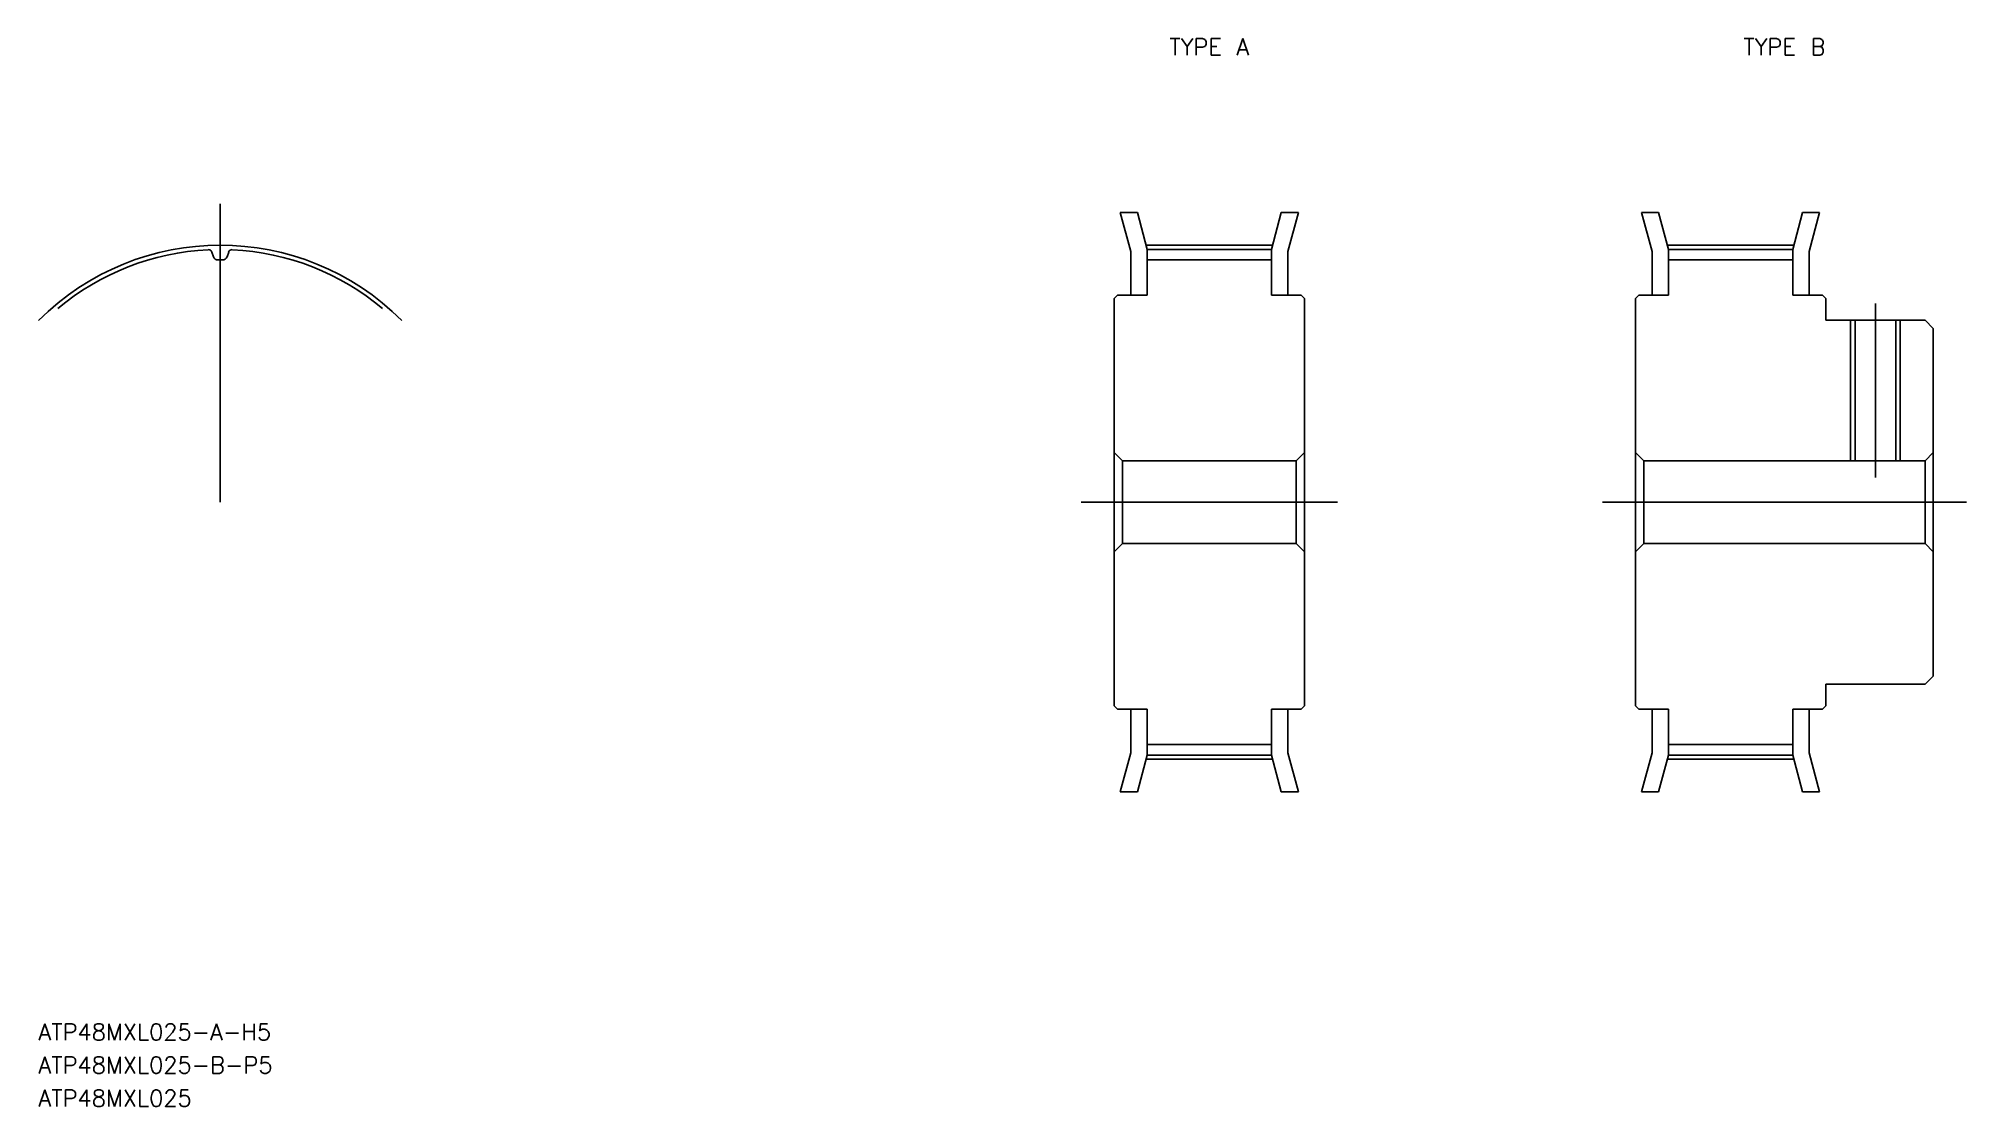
# Model space of a CAD drawing. Extents: x 70 to 186, y 63 to 127.
import ezdxf
from ezdxf.enums import TextEntityAlignment as Align

# ---------------------------------------------------------------- set-up
doc = ezdxf.new("R2010")
doc.units = 0
doc.linetypes.add('CENTER', pattern=[50.8, 31.75, -6.35, 6.35, -6.35])
doc.linetypes.add('DASHED', pattern=[19.05, 12.7, -6.35])
doc.layers.get('0').update_dxf_attribs({"linetype": 'CONTINUOUS'})
doc.layers.add('CENTER', color=1, linetype='CENTER')
doc.styles.add('MISUMI', font='txt.shx')

msp = doc.modelspace()

# ---------------------------------------------------------------- linework, layer by layer
at = {"color": 7, "linetype": 'CONTINUOUS'}
for p, q in [((134.88, 116.53), (135.51, 114.17)), ((134.88, 116.53), (135.91, 116.53)), ((135.91, 116.53), (136.51, 114.3)), ((144.61, 116.53), (144.01, 114.3)), ((145.64, 116.53), (144.61, 116.53)), ((145.64, 116.53), (145.01, 114.17)), ((166.38, 116.53), (167.01, 114.17)), ((166.38, 116.53), (167.41, 116.53)), ((167.41, 116.53), (168.01, 114.3)), ((175.51, 114.3), (176.11, 116.53)), ((176.11, 116.53), (177.14, 116.53)), ((176.51, 114.17), (177.14, 116.53)), ((135.51, 114.17), (135.51, 111.53)), ((136.51, 114.3), (144.01, 114.3)), ((136.51, 114.3), (136.51, 111.53)), ((144.01, 114.3), (144.01, 111.53)), ((145.01, 114.17), (145.01, 111.53)), ((167.01, 114.17), (167.01, 111.53)), ((168.01, 114.3), (175.51, 114.3)), ((168.01, 114.3), (168.01, 111.53)), ((175.51, 114.3), (175.51, 111.53)), ((176.51, 114.17), (176.51, 111.53)), ((80.08, 113.86), (79.98, 114.13)), ((80.9, 113.86), (81, 114.13)), ((136.51, 113.66), (144.01, 113.66)), ((168.01, 113.66), (175.51, 113.66)), ((134.51, 111.33), (134.71, 111.53)), ((134.51, 111.33), (134.51, 86.73)), ((134.71, 111.53), (136.51, 111.53)), ((145.81, 111.53), (144.01, 111.53)), ((146.01, 111.33), (145.81, 111.53)), ((146.01, 111.33), (146.01, 86.73)), ((166.01, 111.33), (166.21, 111.53)), ((166.01, 111.33), (166.01, 86.73)), ((166.21, 111.53), (168.01, 111.53)), ((175.51, 111.53), (177.31, 111.53)), ((177.51, 111.33), (177.31, 111.53)), ((177.51, 111.33), (177.51, 110.03)), ((177.51, 110.03), (183.51, 110.03)), ((184.01, 109.53), (183.51, 110.03)), ((184.01, 109.53), (184.01, 88.53)), ((134.51, 105.18), (134.51, 105.18)), ((146.01, 105.18), (146.01, 105.18)), ((166.01, 105.18), (166.01, 105.18)), ((134.51, 102.03), (135.01, 101.53)), ((135.01, 101.53), (145.51, 101.53)), ((135.01, 101.53), (135.01, 96.53)), ((146.01, 102.03), (145.51, 101.53)), ((145.51, 101.53), (145.51, 96.53)), ((166.01, 102.03), (166.51, 101.53)), ((166.51, 101.53), (183.51, 101.53)), ((166.51, 101.53), (166.51, 96.53)), ((183.51, 101.53), (184.01, 102.03)), ((183.51, 101.53), (183.51, 96.53)), ((134.51, 99.03), (134.51, 99.03)), ((146.01, 99.03), (146.01, 99.03)), ((166.01, 99.03), (166.01, 99.03)), ((134.51, 96.03), (135.01, 96.53)), ((135.01, 96.53), (145.51, 96.53)), ((146.01, 96.03), (145.51, 96.53)), ((166.01, 96.03), (166.51, 96.53)), ((166.51, 96.53), (183.51, 96.53)), ((183.51, 96.53), (184.01, 96.03)), ((177.51, 88.03), (183.51, 88.03)), ((177.51, 88.03), (177.51, 86.73)), ((183.51, 88.03), (184.01, 88.53)), ((134.51, 86.73), (134.71, 86.53)), ((134.71, 86.53), (136.51, 86.53)), ((135.51, 83.9), (135.51, 86.53)), ((136.51, 83.76), (136.51, 86.53)), ((144.01, 83.76), (144.01, 86.53)), ((145.81, 86.53), (144.01, 86.53)), ((145.01, 83.9), (145.01, 86.53)), ((146.01, 86.73), (145.81, 86.53)), ((166.01, 86.73), (166.21, 86.53)), ((166.21, 86.53), (168.01, 86.53)), ((167.01, 83.9), (167.01, 86.53)), ((168.01, 83.76), (168.01, 86.53)), ((175.51, 83.76), (175.51, 86.53)), ((175.51, 86.53), (177.31, 86.53)), ((176.51, 83.9), (176.51, 86.53)), ((177.51, 86.73), (177.31, 86.53)), ((134.88, 81.53), (135.51, 83.9)), ((136.51, 84.4), (144.01, 84.4)), ((145.64, 81.53), (145.01, 83.9)), ((166.38, 81.53), (167.01, 83.9)), ((168.01, 84.4), (175.51, 84.4)), ((176.51, 83.9), (177.14, 81.53)), ((135.91, 81.53), (136.51, 83.76)), ((136.51, 83.76), (144.01, 83.76)), ((144.61, 81.53), (144.01, 83.76)), ((167.41, 81.53), (168.01, 83.76)), ((168.01, 83.76), (175.51, 83.76)), ((175.51, 83.76), (176.11, 81.53)), ((134.88, 81.53), (135.91, 81.53)), ((145.64, 81.53), (144.61, 81.53)), ((166.38, 81.53), (167.41, 81.53)), ((176.11, 81.53), (177.14, 81.53))]:
    msp.add_line(p, q, dxfattribs=at)
at = {"color": 3, "linetype": 'DASHED'}
for p, q in [((179.01, 110.03), (179.01, 101.53)), ((179.29, 110.03), (179.29, 101.53)), ((181.74, 110.03), (181.74, 101.53)), ((182.01, 110.03), (182.01, 101.53))]:
    msp.add_line(p, q, dxfattribs=at)
at = {"color": 7, "linetype": 'CONTINUOUS'}
for centre, radius, start, end in [((80.49, 99.03), 15.27, 92.7593, 130), ((79.77, 114.06), 0.23, 20, 92.7593), ((81.21, 114.06), 0.23, 87.2407, 160), ((80.49, 99.03), 15.27, 50, 87.2407), ((80.36, 113.96), 0.3, 200, 270.4841), ((80.49, 99.03), 14.63, 89.5159, 90.4841), ((80.62, 113.96), 0.3, 269.5159, 340)]:
    msp.add_arc(centre, radius, start, end, dxfattribs=at)
at = {"layer": 'CENTER', "color": 1, "linetype": 'CENTER'}
for p, q in [((80.49, 99.03), (80.49, 117.06)), ((136.44, 114.56), (144.08, 114.56)), ((167.94, 114.56), (175.58, 114.56)), ((180.51, 111.03), (180.51, 100.53)), ((132.51, 99.03), (148.01, 99.03)), ((164.01, 99.03), (186.01, 99.03)), ((136.44, 83.51), (144.08, 83.51)), ((167.94, 83.51), (175.58, 83.51))]:
    msp.add_line(p, q, dxfattribs=at)
msp.add_arc((80.49, 99.03), 15.52, 45, 135, dxfattribs=at)

# ---------------------------------------------------------------- texts
at = {"color": 7, "linetype": 'CONTINUOUS', "style": 'MISUMI'}
for s, p in [('TYPE A', (140.26, 126.53)), ('TYPE B', (175.01, 126.53))]:
    msp.add_text(s, height=1, dxfattribs=at).set_placement(p, align=Align.MIDDLE_CENTER)
for s, p in [('ATP48MXL025-A-H5', (69.51, 66.53)), ('ATP48MXL025-B-P5', (69.51, 64.53)), ('ATP48MXL025', (69.51, 62.53))]:
    msp.add_text(s, height=1, dxfattribs=at).set_placement(p)

doc.saveas('drawing.dxf')
